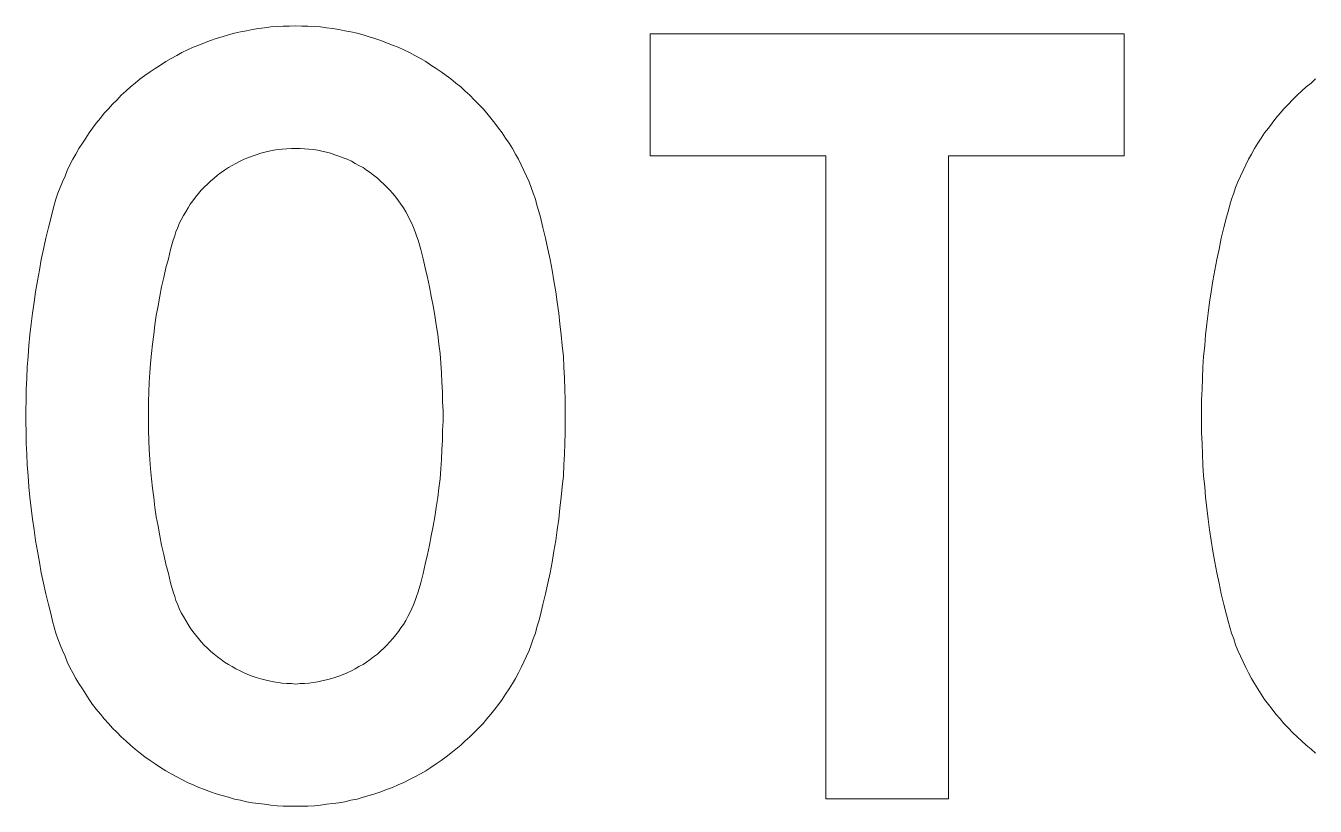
# Model space of a CAD drawing. Extents: x 0 to 752, y 0 to 297.
# Drawn here: x 185.2 to 202.05, y 169.35 to 179.55 of the extents above; entities that cross this region are included whole.
import ezdxf

# ---------------------------------------------------------------- set-up
doc = ezdxf.new("R2010")
doc.units = 0
doc.layers.add('L25', color=1, linetype='CONTINUOUS')

msp = doc.modelspace()

# ---------------------------------------------------------------- linework, layer by layer
at = {"layer": 'L25', "lineweight": 0}
for points in [[(185.529148, 177.054809), (185.494639, 176.916772), (185.460129, 176.778734), (185.43055, 176.635766), (185.40097, 176.497729), (185.376321, 176.359691), (185.351671, 176.221654), (185.327021, 176.078686), (185.307302, 175.940649), (185.287582, 175.797681), (185.267862, 175.659643), (185.253073, 175.516676), (185.238283, 175.373708), (185.228423, 175.230741), (185.218563, 175.092703), (185.213633, 174.949736), (185.203774, 174.806768), (185.203774, 174.663801), (185.198844, 174.525763), (185.198844, 174.382795), (185.203774, 174.239828), (185.203774, 174.09686), (185.213633, 173.953893), (185.218563, 173.815855), (185.228423, 173.672888), (185.238283, 173.52992), (185.253073, 173.391883), (185.267862, 173.248915), (185.287582, 173.105948), (185.307302, 172.96791), (185.327021, 172.824942), (185.351671, 172.686905), (185.376321, 172.543937), (185.40097, 172.4059), (185.43055, 172.267862), (185.460129, 172.129824), (185.494639, 171.991787), (185.529148, 171.853749), (185.548868, 171.774871), (185.568587, 171.695992), (185.593237, 171.617113), (185.617886, 171.543165), (185.647466, 171.464286), (185.677045, 171.390337), (185.711555, 171.316389), (185.741134, 171.24244), (185.775644, 171.168491), (185.815083, 171.099472), (185.854522, 171.025524), (185.893962, 170.956505), (185.938331, 170.887486), (185.9827, 170.818467), (186.027069, 170.749448), (186.071439, 170.685359), (186.120738, 170.621271), (186.174967, 170.557182), (186.224266, 170.498023), (186.278495, 170.433934), (186.332724, 170.374775), (186.391883, 170.315616), (186.446112, 170.261387), (186.505271, 170.207158), (186.56936, 170.152929), (186.628519, 170.0987), (186.692608, 170.0494), (186.756697, 170.000101), (186.825715, 169.950802), (186.889804, 169.906433), (186.958823, 169.862064), (187.027842, 169.817694), (187.096861, 169.778255), (187.17081, 169.738816), (187.239828, 169.704306), (187.313777, 169.664867), (187.387726, 169.635288), (187.461674, 169.600778), (187.535623, 169.571199), (187.614502, 169.541619), (187.688451, 169.51697), (187.767329, 169.49232), (187.846208, 169.4726), (187.925086, 169.447951), (188.003965, 169.433161), (188.082844, 169.413441), (188.161722, 169.398652), (188.240601, 169.388792), (188.31948, 169.378932), (188.403288, 169.369072), (188.482167, 169.359212), (188.561045, 169.354282), (188.644854, 169.354282), (188.723733, 169.354282), (188.807541, 169.354282), (188.88642, 169.354282), (188.970228, 169.359212), (189.049107, 169.369072), (189.127986, 169.378932), (189.211794, 169.388792), (189.290673, 169.398652), (189.369551, 169.413441), (189.44843, 169.433161), (189.527309, 169.447951), (189.606187, 169.4726), (189.685066, 169.49232), (189.759015, 169.51697), (189.837893, 169.541619), (189.911842, 169.571199), (189.990721, 169.600778), (190.064669, 169.635288), (190.138618, 169.664867), (190.212567, 169.704306), (190.281586, 169.738816), (190.355534, 169.778255), (190.424553, 169.817694), (190.493572, 169.862064), (190.562591, 169.906433), (190.62668, 169.950802), (190.690769, 170.000101), (190.754858, 170.0494), (190.818946, 170.0987), (190.883035, 170.152929), (190.942194, 170.207158), (191.001353, 170.261387), (191.060512, 170.315616), (191.114741, 170.374775), (191.1739, 170.433934), (191.223199, 170.498023), (191.277428, 170.557182), (191.326728, 170.621271), (191.376027, 170.685359), (191.425326, 170.749448), (191.469695, 170.818467), (191.514064, 170.887486), (191.558434, 170.956505), (191.597873, 171.025524), (191.637312, 171.099472), (191.671822, 171.168491), (191.706331, 171.24244), (191.74084, 171.316389), (191.77535, 171.390337), (191.804929, 171.464286), (191.829579, 171.543165), (191.859158, 171.617113), (191.878878, 171.695992), (191.903528, 171.774871), (191.923247, 171.853749), (191.957757, 171.991787), (191.992266, 172.129824), (192.021846, 172.267862), (192.051425, 172.4059), (192.076075, 172.543937), (192.100724, 172.686905), (192.125374, 172.824942), (192.145093, 172.96791), (192.164813, 173.105948), (192.179603, 173.248915), (192.194393, 173.391883), (192.209182, 173.52992), (192.223972, 173.672888), (192.228902, 173.815855), (192.238762, 173.953893), (192.243692, 174.09686), (192.248622, 174.239828), (192.248622, 174.382795), (192.248622, 174.525763), (192.248622, 174.663801), (192.243692, 174.806768), (192.238762, 174.949736), (192.228902, 175.092703), (192.223972, 175.230741), (192.209182, 175.373708), (192.194393, 175.516676), (192.179603, 175.659643), (192.164813, 175.797681), (192.145093, 175.940649), (192.125374, 176.078686), (192.100724, 176.221654), (192.076075, 176.359691), (192.051425, 176.497729), (192.021846, 176.635766), (191.992266, 176.778734), (191.957757, 176.916772), (191.923247, 177.054809), (191.903528, 177.128758), (191.878878, 177.207637), (191.859158, 177.286515), (191.829579, 177.365394), (191.804929, 177.439343), (191.77535, 177.513291), (191.74084, 177.58724), (191.706331, 177.661189), (191.671822, 177.735137), (191.637312, 177.809086), (191.597873, 177.878105), (191.558434, 177.952054), (191.514064, 178.021073), (191.469695, 178.085161), (191.425326, 178.15418), (191.376027, 178.218269), (191.326728, 178.282358), (191.277428, 178.346447), (191.223199, 178.410536), (191.1739, 178.469695), (191.114741, 178.528854), (191.060512, 178.588013), (191.001353, 178.647172), (190.942194, 178.701401), (190.883035, 178.75563), (190.818946, 178.804929), (190.754858, 178.859158), (190.690769, 178.903527), (190.62668, 178.952826), (190.562591, 178.997196), (190.493572, 179.041565), (190.424553, 179.085934), (190.355534, 179.125373), (190.281586, 179.164813), (190.212567, 179.204252), (190.138618, 179.238761), (190.064669, 179.273271), (189.990721, 179.30285), (189.911842, 179.33243), (189.837893, 179.362009), (189.759015, 179.386659), (189.685066, 179.411308), (189.606187, 179.435958), (189.527309, 179.455678), (189.44843, 179.475397), (189.369551, 179.490187), (189.290673, 179.504977), (189.211794, 179.519767), (189.127986, 179.529626), (189.049107, 179.539486), (188.970228, 179.544416), (188.88642, 179.549346), (188.807541, 179.549346), (188.723733, 179.554276), (188.644854, 179.549346), (188.561045, 179.549346), (188.482167, 179.544416), (188.403288, 179.539486), (188.31948, 179.529626), (188.240601, 179.519767), (188.161722, 179.504977), (188.082844, 179.490187), (188.003965, 179.475397), (187.925086, 179.455678), (187.846208, 179.435958), (187.767329, 179.411308), (187.688451, 179.386659), (187.614502, 179.362009), (187.535623, 179.33243), (187.461674, 179.30285), (187.387726, 179.273271), (187.313777, 179.238761), (187.239828, 179.204252), (187.17081, 179.164813), (187.096861, 179.125373), (187.027842, 179.085934), (186.958823, 179.041565), (186.889804, 178.997196), (186.825715, 178.952826), (186.756697, 178.903527), (186.692608, 178.859158), (186.628519, 178.804929), (186.56936, 178.75563), (186.505271, 178.701401), (186.446112, 178.647172), (186.391883, 178.588013), (186.332724, 178.528854), (186.278495, 178.469695), (186.224266, 178.410536), (186.174967, 178.346447), (186.120738, 178.282358), (186.071439, 178.218269), (186.027069, 178.15418), (185.9827, 178.085161), (185.938331, 178.021073), (185.893962, 177.952054), (185.854522, 177.878105), (185.815083, 177.809086), (185.775644, 177.735137), (185.741134, 177.661189), (185.711555, 177.58724), (185.677045, 177.513291), (185.647466, 177.439343), (185.617886, 177.365394), (185.593237, 177.286515), (185.568587, 177.207637), (185.548868, 177.128758)], [(193.357852, 179.450748), (193.357852, 177.853455), (195.655193, 177.853455), (195.655193, 169.452881), (197.257415, 169.452881), (197.257415, 177.853455), (199.554755, 177.853455), (199.554755, 179.450748), (193.357852, 179.450748)], [(187.12644, 176.754084), (187.091931, 176.630837), (187.062351, 176.507589), (187.027842, 176.389271), (187.003192, 176.266023), (186.973613, 176.142775), (186.948963, 176.019527), (186.929244, 175.896279), (186.904594, 175.768101), (186.884874, 175.644854), (186.870085, 175.521606), (186.855295, 175.393428), (186.840505, 175.27018), (186.830645, 175.146932), (186.820786, 175.018754), (186.810926, 174.895507), (186.805996, 174.767329), (186.801066, 174.644081), (186.801066, 174.515903), (186.801066, 174.387725), (186.801066, 174.264478), (186.805996, 174.1363), (186.810926, 174.013052), (186.820786, 173.884874), (186.830645, 173.761626), (186.840505, 173.633448), (186.855295, 173.510201), (186.870085, 173.386953), (186.884874, 173.258775), (186.904594, 173.135527), (186.929244, 173.012279), (186.948963, 172.889031), (186.973613, 172.765783), (187.003192, 172.642536), (187.027842, 172.519288), (187.062351, 172.39604), (187.091931, 172.272792), (187.12644, 172.154474), (187.14616, 172.095315), (187.16095, 172.041086), (187.185599, 171.986857), (187.205319, 171.937558), (187.229968, 171.883329), (187.259548, 171.83403), (187.289127, 171.779801), (187.318707, 171.730501), (187.348286, 171.686132), (187.382796, 171.636833), (187.417305, 171.592464), (187.456745, 171.548095), (187.491254, 171.503725), (187.530693, 171.459356), (187.575063, 171.419917), (187.614502, 171.380477), (187.658871, 171.341038), (187.70324, 171.306529), (187.752539, 171.272019), (187.796909, 171.23751), (187.846208, 171.20793), (187.895507, 171.178351), (187.944806, 171.148771), (187.999035, 171.124122), (188.053264, 171.099472), (188.102563, 171.074823), (188.156792, 171.055103), (188.211022, 171.035383), (188.27018, 171.020594), (188.32441, 171.005804), (188.378639, 170.991014), (188.437798, 170.981154), (188.496957, 170.971294), (188.551186, 170.961435), (188.610345, 170.956505), (188.669504, 170.956505), (188.723733, 170.951575), (188.782892, 170.956505), (188.842051, 170.956505), (188.89628, 170.961435), (188.955439, 170.971294), (189.014598, 170.981154), (189.068827, 170.991014), (189.127986, 171.005804), (189.182215, 171.020594), (189.236444, 171.035383), (189.290673, 171.055103), (189.344902, 171.074823), (189.399131, 171.099472), (189.45336, 171.124122), (189.502659, 171.148771), (189.551958, 171.178351), (189.606187, 171.20793), (189.650557, 171.23751), (189.699856, 171.272019), (189.744225, 171.306529), (189.793524, 171.341038), (189.832963, 171.380477), (189.877333, 171.419917), (189.916772, 171.459356), (189.956211, 171.503725), (189.995651, 171.548095), (190.03509, 171.592464), (190.069599, 171.636833), (190.099179, 171.686132), (190.133688, 171.730501), (190.163268, 171.779801), (190.192847, 171.83403), (190.217497, 171.883329), (190.242146, 171.937558), (190.266796, 171.986857), (190.286516, 172.041086), (190.306235, 172.095315), (190.325955, 172.154474), (190.360464, 172.272792), (190.390044, 172.39604), (190.419623, 172.519288), (190.449203, 172.642536), (190.473852, 172.765783), (190.498502, 172.889031), (190.523152, 173.012279), (190.542871, 173.135527), (190.562591, 173.258775), (190.58231, 173.386953), (190.5971, 173.510201), (190.61189, 173.633448), (190.62175, 173.761626), (190.63161, 173.884874), (190.63654, 174.013052), (190.646399, 174.1363), (190.646399, 174.264478), (190.651329, 174.387725), (190.651329, 174.515903), (190.646399, 174.644081), (190.646399, 174.767329), (190.63654, 174.895507), (190.63161, 175.018754), (190.62175, 175.146932), (190.61189, 175.27018), (190.5971, 175.393428), (190.58231, 175.521606), (190.562591, 175.644854), (190.542871, 175.768101), (190.523152, 175.896279), (190.498502, 176.019527), (190.473852, 176.142775), (190.449203, 176.266023), (190.419623, 176.389271), (190.390044, 176.507589), (190.360464, 176.630837), (190.325955, 176.754084), (190.306235, 176.808313), (190.286516, 176.862543), (190.266796, 176.916772), (190.242146, 176.971001), (190.217497, 177.0203), (190.192847, 177.074529), (190.163268, 177.123828), (190.133688, 177.173127), (190.099179, 177.222426), (190.069599, 177.266796), (190.03509, 177.316095), (189.995651, 177.360464), (189.956211, 177.404833), (189.916772, 177.444272), (189.877333, 177.483712), (189.832963, 177.523151), (189.793524, 177.56259), (189.744225, 177.60203), (189.699856, 177.636539), (189.650557, 177.666119), (189.606187, 177.700628), (189.551958, 177.730208), (189.502659, 177.754857), (189.45336, 177.784437), (189.399131, 177.809086), (189.344902, 177.828806), (189.290673, 177.848525), (189.236444, 177.868245), (189.182215, 177.887965), (189.127986, 177.902755), (189.068827, 177.917544), (189.014598, 177.927404), (188.955439, 177.937264), (188.89628, 177.942194), (188.842051, 177.947124), (188.782892, 177.952054), (188.723733, 177.952054), (188.669504, 177.952054), (188.610345, 177.947124), (188.551186, 177.942194), (188.496957, 177.937264), (188.437798, 177.927404), (188.378639, 177.917544), (188.32441, 177.902755), (188.27018, 177.887965), (188.211022, 177.868245), (188.156792, 177.848525), (188.102563, 177.828806), (188.053264, 177.809086), (187.999035, 177.784437), (187.944806, 177.754857), (187.895507, 177.730208), (187.846208, 177.700628), (187.796909, 177.666119), (187.752539, 177.636539), (187.70324, 177.60203), (187.658871, 177.56259), (187.614502, 177.523151), (187.575063, 177.483712), (187.530693, 177.444272), (187.491254, 177.404833), (187.456745, 177.360464), (187.417305, 177.316095), (187.382796, 177.266796), (187.348286, 177.222426), (187.318707, 177.173127), (187.289127, 177.123828), (187.259548, 177.074529), (187.229968, 177.0203), (187.205319, 176.971001), (187.185599, 176.916772), (187.16095, 176.862543), (187.14616, 176.808313)]]:
    msp.add_lwpolyline(points, close=True, dxfattribs=at)
msp.add_lwpolyline([(202.054222, 178.859158), (201.995063, 178.804929), (201.930974, 178.75563), (201.871815, 178.701401), (201.812656, 178.647172), (201.753497, 178.588013), (201.699268, 178.528854), (201.640109, 178.469695), (201.59081, 178.410536), (201.536581, 178.346447), (201.487282, 178.282358), (201.437983, 178.218269), (201.388683, 178.15418), (201.344314, 178.085161), (201.299945, 178.021073), (201.255576, 177.952054), (201.216136, 177.878105), (201.176697, 177.809086), (201.142188, 177.735137), (201.107678, 177.661189), (201.073169, 177.58724), (201.03866, 177.513291), (201.00908, 177.439343), (200.98443, 177.365394), (200.954851, 177.286515), (200.935131, 177.207637), (200.910482, 177.128758), (200.890762, 177.054809), (200.856253, 176.916772), (200.821743, 176.778734), (200.792164, 176.635766), (200.762584, 176.497729), (200.737935, 176.359691), (200.713285, 176.221654), (200.688636, 176.078686), (200.668916, 175.940649), (200.649196, 175.797681), (200.634407, 175.659643), (200.614687, 175.516676), (200.604827, 175.373708), (200.590037, 175.230741), (200.580177, 175.092703), (200.575248, 174.949736), (200.570318, 174.806768), (200.565388, 174.663801), (200.565388, 174.525763), (200.565388, 174.382795), (200.565388, 174.239828), (200.570318, 174.09686), (200.575248, 173.953893), (200.580177, 173.815855), (200.590037, 173.672888), (200.604827, 173.52992), (200.614687, 173.391883), (200.634407, 173.248915), (200.649196, 173.105948), (200.668916, 172.96791), (200.688636, 172.824942), (200.713285, 172.686905), (200.737935, 172.543937), (200.762584, 172.4059), (200.792164, 172.267862), (200.821743, 172.129824), (200.856253, 171.991787), (200.890762, 171.853749), (200.910482, 171.774871), (200.935131, 171.695992), (200.954851, 171.617113), (200.98443, 171.543165), (201.00908, 171.464286), (201.03866, 171.390337), (201.073169, 171.316389), (201.107678, 171.24244), (201.142188, 171.168491), (201.176697, 171.099472), (201.216136, 171.025524), (201.255576, 170.956505), (201.299945, 170.887486), (201.344314, 170.818467), (201.388683, 170.749448), (201.437983, 170.685359), (201.487282, 170.621271), (201.536581, 170.557182), (201.59081, 170.498023), (201.640109, 170.433934), (201.699268, 170.374775), (201.753497, 170.315616), (201.812656, 170.261387), (201.871815, 170.207158), (201.930974, 170.152929), (201.995063, 170.0987), (202.054222, 170.0494)], dxfattribs=at)

doc.saveas('drawing.dxf')
